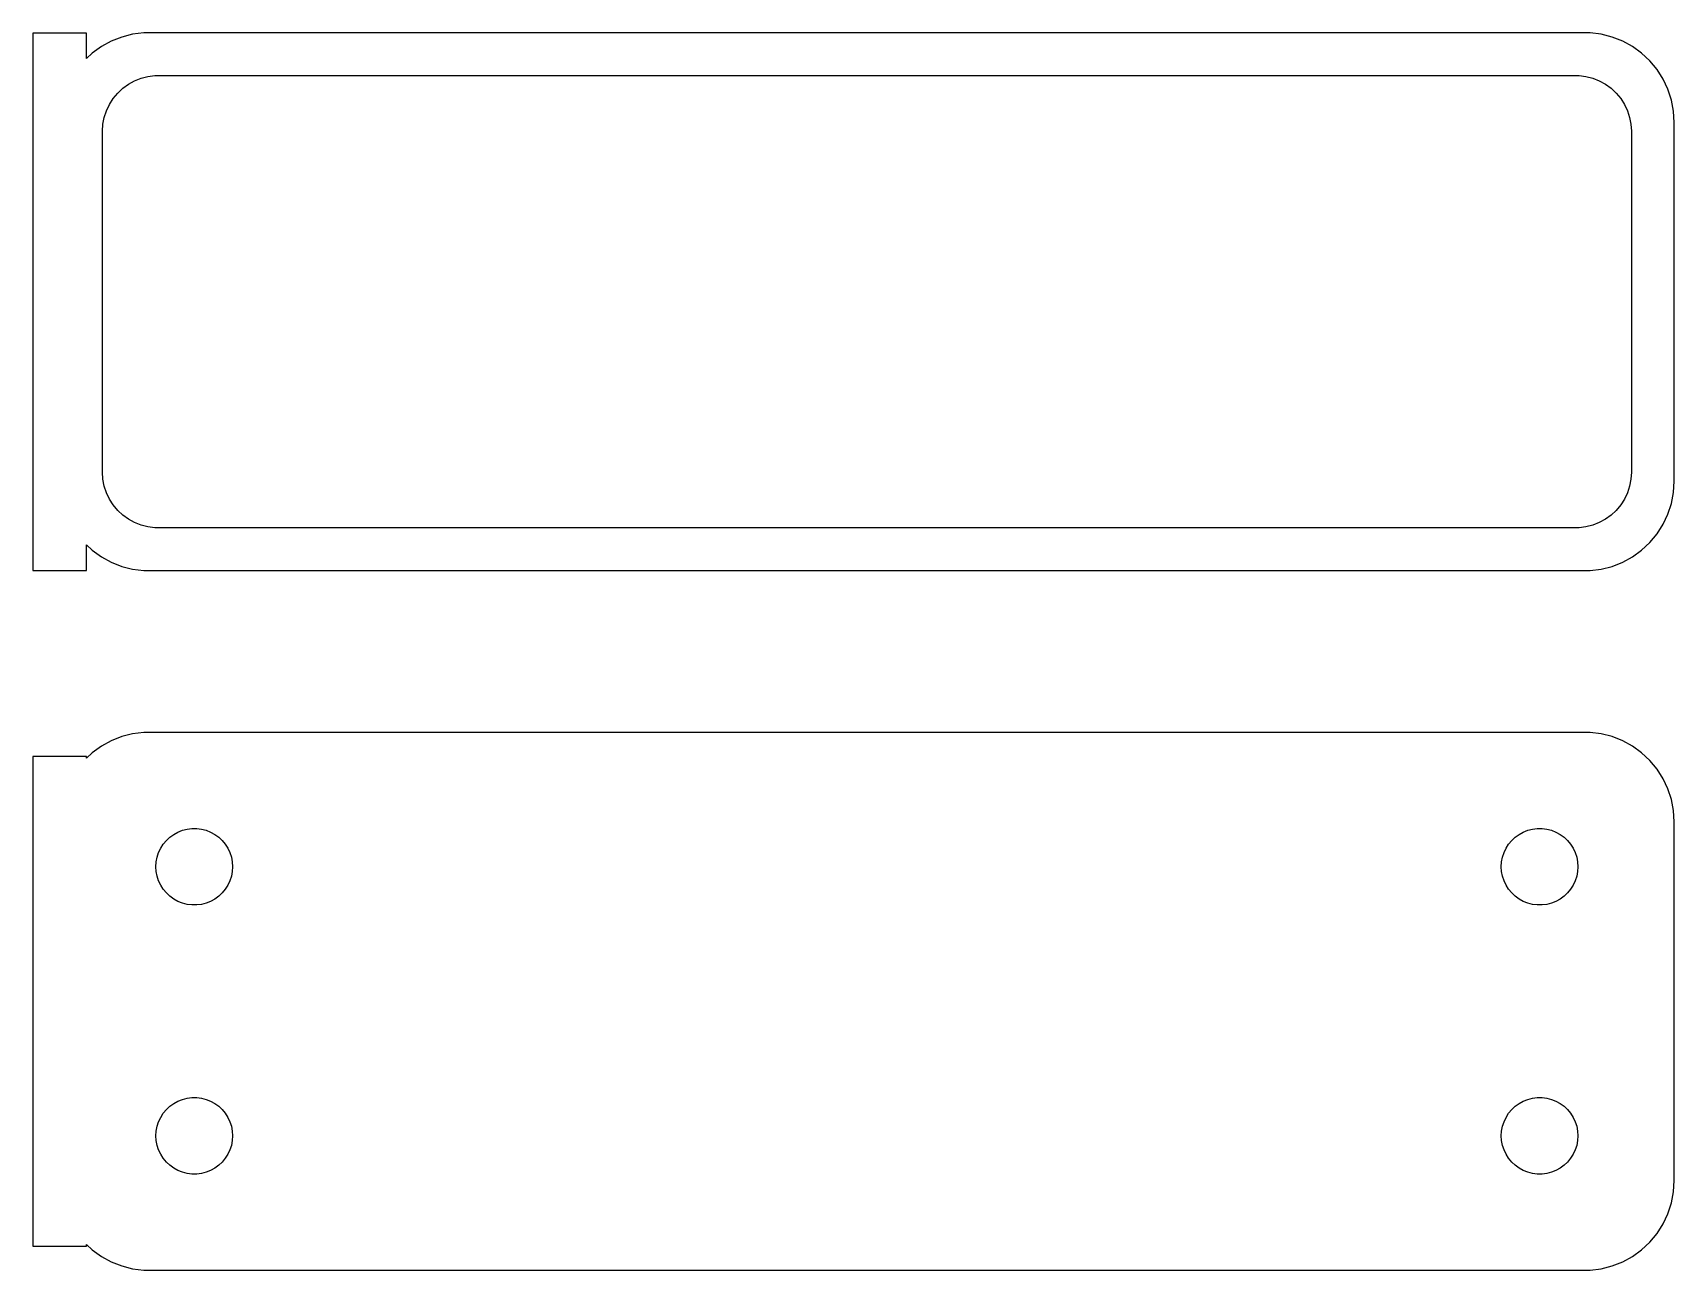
# Model space of a CAD drawing. Header units: metres. Extents: x -46.5 to 45, y 63 to 132.
import ezdxf

# ---------------------------------------------------------------- set-up
doc = ezdxf.new("R2010")
doc.units = ezdxf.units.M

msp = doc.modelspace()

# ---------------------------------------------------------------- linework, layer by layer
for p, q in [((-43.5, 131.979), (-46.5, 131.979)), ((-46.5, 131.979), (-46.5, 102.021)), ((-43.5, 130.559), (-43.5, 131.979)), ((-40.9369, 131.911), (-41.5451, 131.755)), ((-40.3139, 131.99), (-40.9369, 131.911)), ((40.3139, 131.99), (-40.3139, 131.99)), ((40.9369, 131.911), (40.3139, 131.99)), ((41.5451, 131.755), (40.9369, 131.911)), ((-43.1871, 130.853), (-43.5, 130.559)), ((-42.6791, 131.222), (-43.1871, 130.853)), ((-42.1289, 131.524), (-42.6791, 131.222)), ((-41.5451, 131.755), (-42.1289, 131.524)), ((42.1289, 131.524), (41.5451, 131.755)), ((42.6791, 131.222), (42.1289, 131.524)), ((43.1871, 130.853), (42.6791, 131.222)), ((43.6448, 130.423), (43.1871, 130.853)), ((44.0451, 129.939), (43.6448, 130.423)), ((44.3815, 129.409), (44.0451, 129.939)), ((-41.4842, 128.899), (-41.168, 129.128)), ((-41.168, 129.128), (-40.8254, 129.317)), ((-40.8254, 129.317), (-40.4619, 129.461)), ((-40.4619, 129.461), (-40.0833, 129.558)), ((-40.0833, 129.558), (-39.6954, 129.607)), ((-39.6954, 129.607), (39.6954, 129.607)), ((39.6954, 129.607), (40.0833, 129.558)), ((40.0833, 129.558), (40.4619, 129.461)), ((40.4619, 129.461), (40.8254, 129.317)), ((40.8254, 129.317), (41.168, 129.128)), ((41.168, 129.128), (41.4842, 128.899)), ((44.6489, 128.841), (44.3815, 129.409)), ((-42.2279, 128), (-42.0184, 128.33)), ((-42.0184, 128.33), (-41.7692, 128.631)), ((-41.7692, 128.631), (-41.4842, 128.899)), ((41.4842, 128.899), (41.7692, 128.631)), ((41.7692, 128.631), (42.0184, 128.33)), ((42.0184, 128.33), (42.2279, 128)), ((44.8429, 128.243), (44.6489, 128.841)), ((44.9606, 127.627), (44.8429, 128.243)), ((-42.5884, 126.89), (-42.5151, 127.274)), ((-42.5151, 127.274), (-42.3943, 127.646)), ((-42.3943, 127.646), (-42.2279, 128)), ((42.2279, 128), (42.3943, 127.646)), ((42.3943, 127.646), (42.5151, 127.274)), ((42.5151, 127.274), (42.5884, 126.89)), ((45, 127), (44.9606, 127.627)), ((-42.6129, 126.5), (-42.5884, 126.89)), ((-42.6129, 107.5), (-42.6129, 126.5)), ((42.5884, 126.89), (42.6129, 126.5)), ((42.6129, 126.5), (42.6129, 107.5)), ((45, 107), (45, 127)), ((-42.5884, 107.11), (-42.6129, 107.5)), ((-42.5151, 106.726), (-42.5884, 107.11)), ((42.5884, 107.11), (42.5151, 106.726)), ((42.6129, 107.5), (42.5884, 107.11)), ((-42.3943, 106.354), (-42.5151, 106.726)), ((-42.2279, 106), (-42.3943, 106.354)), ((42.3943, 106.354), (42.2279, 106)), ((42.5151, 106.726), (42.3943, 106.354)), ((44.8429, 105.757), (44.9606, 106.373)), ((44.9606, 106.373), (45, 107)), ((-42.0184, 105.67), (-42.2279, 106)), ((-41.7692, 105.369), (-42.0184, 105.67)), ((-41.4842, 105.101), (-41.7692, 105.369)), ((41.7692, 105.369), (41.4842, 105.101)), ((42.0184, 105.67), (41.7692, 105.369)), ((42.2279, 106), (42.0184, 105.67)), ((44.6489, 105.159), (44.8429, 105.757)), ((-41.168, 104.872), (-41.4842, 105.101)), ((-40.8254, 104.683), (-41.168, 104.872)), ((-40.4619, 104.539), (-40.8254, 104.683)), ((-40.0833, 104.442), (-40.4619, 104.539)), ((-39.6954, 104.393), (-40.0833, 104.442)), ((39.6954, 104.393), (-39.6954, 104.393)), ((40.0833, 104.442), (39.6954, 104.393)), ((40.4619, 104.539), (40.0833, 104.442)), ((40.8254, 104.683), (40.4619, 104.539)), ((41.168, 104.872), (40.8254, 104.683)), ((41.4842, 105.101), (41.168, 104.872)), ((44.0451, 104.061), (44.3815, 104.591)), ((44.3815, 104.591), (44.6489, 105.159)), ((-43.5, 102.021), (-43.5, 103.441)), ((-43.5, 103.441), (-43.1871, 103.147)), ((43.1871, 103.147), (43.6448, 103.577)), ((43.6448, 103.577), (44.0451, 104.061)), ((-43.1871, 103.147), (-42.6791, 102.778)), ((-42.6791, 102.778), (-42.1289, 102.476)), ((42.1289, 102.476), (42.6791, 102.778)), ((42.6791, 102.778), (43.1871, 103.147)), ((-46.5, 102.021), (-43.5, 102.021)), ((-42.1289, 102.476), (-41.5451, 102.245)), ((-41.5451, 102.245), (-40.9369, 102.089)), ((-40.9369, 102.089), (-40.3139, 102.01)), ((-40.3139, 102.01), (40.3139, 102.01)), ((40.3139, 102.01), (40.9369, 102.089)), ((40.9369, 102.089), (41.5451, 102.245)), ((41.5451, 102.245), (42.1289, 102.476)), ((-42.1289, 92.5241), (-42.6791, 92.2216)), ((-41.5451, 92.7553), (-42.1289, 92.5241)), ((-40.9369, 92.9114), (-41.5451, 92.7553)), ((-40.3139, 92.9901), (-40.9369, 92.9114)), ((40.3139, 92.9901), (-40.3139, 92.9901)), ((40.9369, 92.9114), (40.3139, 92.9901)), ((41.5451, 92.7553), (40.9369, 92.9114)), ((42.1289, 92.5241), (41.5451, 92.7553)), ((42.6791, 92.2216), (42.1289, 92.5241)), ((-43.5, 91.6526), (-46.5, 91.6526)), ((-46.5, 91.6526), (-46.5, 64.3474)), ((-43.1871, 91.8526), (-43.5, 91.5587)), ((-43.5, 91.5587), (-43.5, 91.6526)), ((-42.6791, 92.2216), (-43.1871, 91.8526)), ((43.1871, 91.8526), (42.6791, 92.2216)), ((43.6448, 91.4227), (43.1871, 91.8526)), ((44.0451, 90.9389), (43.6448, 91.4227)), ((44.3815, 90.4088), (44.0451, 90.9389)), ((44.6489, 89.8406), (44.3815, 90.4088)), ((44.8429, 89.2434), (44.6489, 89.8406)), ((44.9606, 88.6267), (44.8429, 89.2434)), ((45, 88), (44.9606, 88.6267)), ((45, 68), (45, 88)), ((-39.2275, 86.7551), (-39.0565, 86.9617)), ((-39.0565, 86.9617), (-38.8611, 87.1453)), ((-38.8611, 87.1453), (-38.6441, 87.3029)), ((-38.6441, 87.3029), (-38.4092, 87.4321)), ((-38.4092, 87.4321), (-38.1598, 87.5308)), ((-38.1598, 87.5308), (-37.9001, 87.5975)), ((-37.9001, 87.5975), (-37.6341, 87.6311)), ((-37.6341, 87.6311), (-37.3659, 87.6311)), ((-37.3659, 87.6311), (-37.0999, 87.5975)), ((-37.0999, 87.5975), (-36.8401, 87.5308)), ((-36.8401, 87.5308), (-36.5908, 87.4321)), ((-36.5908, 87.4321), (-36.3559, 87.3029)), ((-36.3559, 87.3029), (-36.1389, 87.1453)), ((-36.1389, 87.1453), (-35.9434, 86.9617)), ((-35.9434, 86.9617), (-35.7725, 86.7551)), ((35.7725, 86.7551), (35.9434, 86.9617)), ((35.9434, 86.9617), (36.1389, 87.1453)), ((36.1389, 87.1453), (36.3559, 87.3029)), ((36.3559, 87.3029), (36.5908, 87.4321)), ((36.5908, 87.4321), (36.8401, 87.5308)), ((36.8401, 87.5308), (37.0999, 87.5975)), ((37.0999, 87.5975), (37.3659, 87.6311)), ((37.3659, 87.6311), (37.6341, 87.6311)), ((37.6341, 87.6311), (37.9001, 87.5975)), ((37.9001, 87.5975), (38.1598, 87.5308)), ((38.1598, 87.5308), (38.4092, 87.4321)), ((38.4092, 87.4321), (38.6441, 87.3029)), ((38.6441, 87.3029), (38.8611, 87.1453)), ((38.8611, 87.1453), (39.0565, 86.9617)), ((39.0565, 86.9617), (39.2275, 86.7551)), ((-39.6185, 85.7676), (-39.5682, 86.031)), ((-39.5682, 86.031), (-39.4853, 86.286)), ((-39.4853, 86.286), (-39.3712, 86.5287)), ((-39.3712, 86.5287), (-39.2275, 86.7551)), ((-35.7725, 86.7551), (-35.6288, 86.5287)), ((-35.6288, 86.5287), (-35.5146, 86.286)), ((-35.5146, 86.286), (-35.4318, 86.031)), ((-35.4318, 86.031), (-35.3815, 85.7676)), ((35.3815, 85.7676), (35.4318, 86.031)), ((35.4318, 86.031), (35.5146, 86.286)), ((35.5146, 86.286), (35.6288, 86.5287)), ((35.6288, 86.5287), (35.7725, 86.7551)), ((39.2275, 86.7551), (39.3712, 86.5287)), ((39.3712, 86.5287), (39.4853, 86.286)), ((39.4853, 86.286), (39.5682, 86.031)), ((39.5682, 86.031), (39.6185, 85.7676)), ((-39.6353, 85.5), (-39.6185, 85.7676)), ((-39.6185, 85.2324), (-39.6353, 85.5)), ((-39.5682, 84.969), (-39.6185, 85.2324)), ((-35.3815, 85.2324), (-35.4318, 84.969)), ((-35.3815, 85.7676), (-35.3647, 85.5)), ((-35.3647, 85.5), (-35.3815, 85.2324)), ((35.3647, 85.5), (35.3815, 85.7676)), ((35.3815, 85.2324), (35.3647, 85.5)), ((35.4318, 84.969), (35.3815, 85.2324)), ((39.6185, 85.2324), (39.5682, 84.969)), ((39.6185, 85.7676), (39.6353, 85.5)), ((39.6353, 85.5), (39.6185, 85.2324)), ((-39.4853, 84.7139), (-39.5682, 84.969)), ((-39.3712, 84.4713), (-39.4853, 84.7139)), ((-39.2275, 84.2449), (-39.3712, 84.4713)), ((-39.0565, 84.0383), (-39.2275, 84.2449)), ((-35.7725, 84.2449), (-35.9434, 84.0383)), ((-35.6288, 84.4713), (-35.7725, 84.2449)), ((-35.5146, 84.7139), (-35.6288, 84.4713)), ((-35.4318, 84.969), (-35.5146, 84.7139)), ((35.5146, 84.7139), (35.4318, 84.969)), ((35.6288, 84.4713), (35.5146, 84.7139)), ((35.7725, 84.2449), (35.6288, 84.4713)), ((35.9434, 84.0383), (35.7725, 84.2449)), ((39.2275, 84.2449), (39.0565, 84.0383)), ((39.3712, 84.4713), (39.2275, 84.2449)), ((39.4853, 84.7139), (39.3712, 84.4713)), ((39.5682, 84.969), (39.4853, 84.7139)), ((-38.8611, 83.8547), (-39.0565, 84.0383)), ((-38.6441, 83.6971), (-38.8611, 83.8547)), ((-38.4092, 83.5679), (-38.6441, 83.6971)), ((-38.1598, 83.4692), (-38.4092, 83.5679)), ((-37.9001, 83.4025), (-38.1598, 83.4692)), ((-37.6341, 83.3689), (-37.9001, 83.4025)), ((-37.3659, 83.3689), (-37.6341, 83.3689)), ((-37.0999, 83.4025), (-37.3659, 83.3689)), ((-36.8401, 83.4692), (-37.0999, 83.4025)), ((-36.5908, 83.5679), (-36.8401, 83.4692)), ((-36.3559, 83.6971), (-36.5908, 83.5679)), ((-36.1389, 83.8547), (-36.3559, 83.6971)), ((-35.9434, 84.0383), (-36.1389, 83.8547)), ((36.1389, 83.8547), (35.9434, 84.0383)), ((36.3559, 83.6971), (36.1389, 83.8547)), ((36.5908, 83.5679), (36.3559, 83.6971)), ((36.8401, 83.4692), (36.5908, 83.5679)), ((37.0999, 83.4025), (36.8401, 83.4692)), ((37.3659, 83.3689), (37.0999, 83.4025)), ((37.6341, 83.3689), (37.3659, 83.3689)), ((37.9001, 83.4025), (37.6341, 83.3689)), ((38.1598, 83.4692), (37.9001, 83.4025)), ((38.4092, 83.5679), (38.1598, 83.4692)), ((38.6441, 83.6971), (38.4092, 83.5679)), ((38.8611, 83.8547), (38.6441, 83.6971)), ((39.0565, 84.0383), (38.8611, 83.8547)), ((-38.8611, 72.1453), (-38.6441, 72.3029)), ((-38.6441, 72.3029), (-38.4092, 72.4321)), ((-38.4092, 72.4321), (-38.1598, 72.5308)), ((-38.1598, 72.5308), (-37.9001, 72.5975)), ((-37.9001, 72.5975), (-37.6341, 72.6311)), ((-37.6341, 72.6311), (-37.3659, 72.6311)), ((-37.3659, 72.6311), (-37.0999, 72.5975)), ((-37.0999, 72.5975), (-36.8401, 72.5308)), ((-36.8401, 72.5308), (-36.5908, 72.4321)), ((-36.5908, 72.4321), (-36.3559, 72.3029)), ((-36.3559, 72.3029), (-36.1389, 72.1453)), ((36.1389, 72.1453), (36.3559, 72.3029)), ((36.3559, 72.3029), (36.5908, 72.4321)), ((36.5908, 72.4321), (36.8401, 72.5308)), ((36.8401, 72.5308), (37.0999, 72.5975)), ((37.0999, 72.5975), (37.3659, 72.6311)), ((37.3659, 72.6311), (37.6341, 72.6311)), ((37.6341, 72.6311), (37.9001, 72.5975)), ((37.9001, 72.5975), (38.1598, 72.5308)), ((38.1598, 72.5308), (38.4092, 72.4321)), ((38.4092, 72.4321), (38.6441, 72.3029)), ((38.6441, 72.3029), (38.8611, 72.1453)), ((-39.4853, 71.2861), (-39.3712, 71.5287)), ((-39.3712, 71.5287), (-39.2275, 71.7551)), ((-39.2275, 71.7551), (-39.0565, 71.9617)), ((-39.0565, 71.9617), (-38.8611, 72.1453)), ((-36.1389, 72.1453), (-35.9434, 71.9617)), ((-35.9434, 71.9617), (-35.7725, 71.7551)), ((-35.7725, 71.7551), (-35.6288, 71.5287)), ((-35.6288, 71.5287), (-35.5146, 71.2861)), ((35.5146, 71.2861), (35.6288, 71.5287)), ((35.6288, 71.5287), (35.7725, 71.7551)), ((35.7725, 71.7551), (35.9434, 71.9617)), ((35.9434, 71.9617), (36.1389, 72.1453)), ((38.8611, 72.1453), (39.0565, 71.9617)), ((39.0565, 71.9617), (39.2275, 71.7551)), ((39.2275, 71.7551), (39.3712, 71.5287)), ((39.3712, 71.5287), (39.4853, 71.2861)), ((-39.6353, 70.5), (-39.6185, 70.7676)), ((-39.6185, 70.2324), (-39.6353, 70.5)), ((-39.6185, 70.7676), (-39.5682, 71.031)), ((-39.5682, 71.031), (-39.4853, 71.2861)), ((-35.5146, 71.2861), (-35.4318, 71.031)), ((-35.4318, 71.031), (-35.3815, 70.7676)), ((-35.3815, 70.7676), (-35.3647, 70.5)), ((-35.3647, 70.5), (-35.3815, 70.2324)), ((35.3647, 70.5), (35.3815, 70.7676)), ((35.3815, 70.2324), (35.3647, 70.5)), ((35.3815, 70.7676), (35.4318, 71.031)), ((35.4318, 71.031), (35.5146, 71.2861)), ((39.4853, 71.2861), (39.5682, 71.031)), ((39.5682, 71.031), (39.6185, 70.7676)), ((39.6185, 70.7676), (39.6353, 70.5)), ((39.6353, 70.5), (39.6185, 70.2324)), ((-39.5682, 69.969), (-39.6185, 70.2324)), ((-39.4853, 69.714), (-39.5682, 69.969)), ((-39.3712, 69.4713), (-39.4853, 69.714)), ((-35.5146, 69.714), (-35.6288, 69.4713)), ((-35.4318, 69.969), (-35.5146, 69.714)), ((-35.3815, 70.2324), (-35.4318, 69.969)), ((35.4318, 69.969), (35.3815, 70.2324)), ((35.5146, 69.714), (35.4318, 69.969)), ((35.6288, 69.4713), (35.5146, 69.714)), ((39.4853, 69.714), (39.3712, 69.4713)), ((39.5682, 69.969), (39.4853, 69.714)), ((39.6185, 70.2324), (39.5682, 69.969)), ((-39.2275, 69.2449), (-39.3712, 69.4713)), ((-39.0565, 69.0383), (-39.2275, 69.2449)), ((-38.8611, 68.8547), (-39.0565, 69.0383)), ((-38.6441, 68.6971), (-38.8611, 68.8547)), ((-38.4092, 68.5679), (-38.6441, 68.6971)), ((-36.3559, 68.6971), (-36.5908, 68.5679)), ((-36.1389, 68.8547), (-36.3559, 68.6971)), ((-35.9434, 69.0383), (-36.1389, 68.8547)), ((-35.7725, 69.2449), (-35.9434, 69.0383)), ((-35.6288, 69.4713), (-35.7725, 69.2449)), ((35.7725, 69.2449), (35.6288, 69.4713)), ((35.9434, 69.0383), (35.7725, 69.2449)), ((36.1389, 68.8547), (35.9434, 69.0383)), ((36.3559, 68.6971), (36.1389, 68.8547)), ((36.5908, 68.5679), (36.3559, 68.6971)), ((38.6441, 68.6971), (38.4092, 68.5679)), ((38.8611, 68.8547), (38.6441, 68.6971)), ((39.0565, 69.0383), (38.8611, 68.8547)), ((39.2275, 69.2449), (39.0565, 69.0383)), ((39.3712, 69.4713), (39.2275, 69.2449)), ((-38.1598, 68.4692), (-38.4092, 68.5679)), ((-37.9001, 68.4025), (-38.1598, 68.4692)), ((-37.6341, 68.3689), (-37.9001, 68.4025)), ((-37.3659, 68.3689), (-37.6341, 68.3689)), ((-37.0999, 68.4025), (-37.3659, 68.3689)), ((-36.8401, 68.4692), (-37.0999, 68.4025)), ((-36.5908, 68.5679), (-36.8401, 68.4692)), ((36.8401, 68.4692), (36.5908, 68.5679)), ((37.0999, 68.4025), (36.8401, 68.4692)), ((37.3659, 68.3689), (37.0999, 68.4025)), ((37.6341, 68.3689), (37.3659, 68.3689)), ((37.9001, 68.4025), (37.6341, 68.3689)), ((38.1598, 68.4692), (37.9001, 68.4025)), ((38.4092, 68.5679), (38.1598, 68.4692)), ((44.9606, 67.3733), (45, 68)), ((44.8429, 66.7566), (44.9606, 67.3733)), ((44.3815, 65.5912), (44.6489, 66.1594)), ((44.6489, 66.1594), (44.8429, 66.7566)), ((43.6448, 64.5773), (44.0451, 65.0611)), ((44.0451, 65.0611), (44.3815, 65.5912)), ((-46.5, 64.3474), (-43.5, 64.3474)), ((-43.5, 64.3474), (-43.5, 64.4413)), ((-43.5, 64.4413), (-43.1871, 64.1474)), ((-43.1871, 64.1474), (-42.6791, 63.7784)), ((42.6791, 63.7784), (43.1871, 64.1474)), ((43.1871, 64.1474), (43.6448, 64.5773)), ((-42.6791, 63.7784), (-42.1289, 63.4759)), ((-42.1289, 63.4759), (-41.5451, 63.2447)), ((-41.5451, 63.2447), (-40.9369, 63.0886)), ((40.9369, 63.0886), (41.5451, 63.2447)), ((41.5451, 63.2447), (42.1289, 63.4759)), ((42.1289, 63.4759), (42.6791, 63.7784)), ((-40.9369, 63.0886), (-40.3139, 63.0099)), ((-40.3139, 63.0099), (40.3139, 63.0099)), ((40.3139, 63.0099), (40.9369, 63.0886))]:
    msp.add_line(p, q)

doc.saveas('drawing.dxf')
